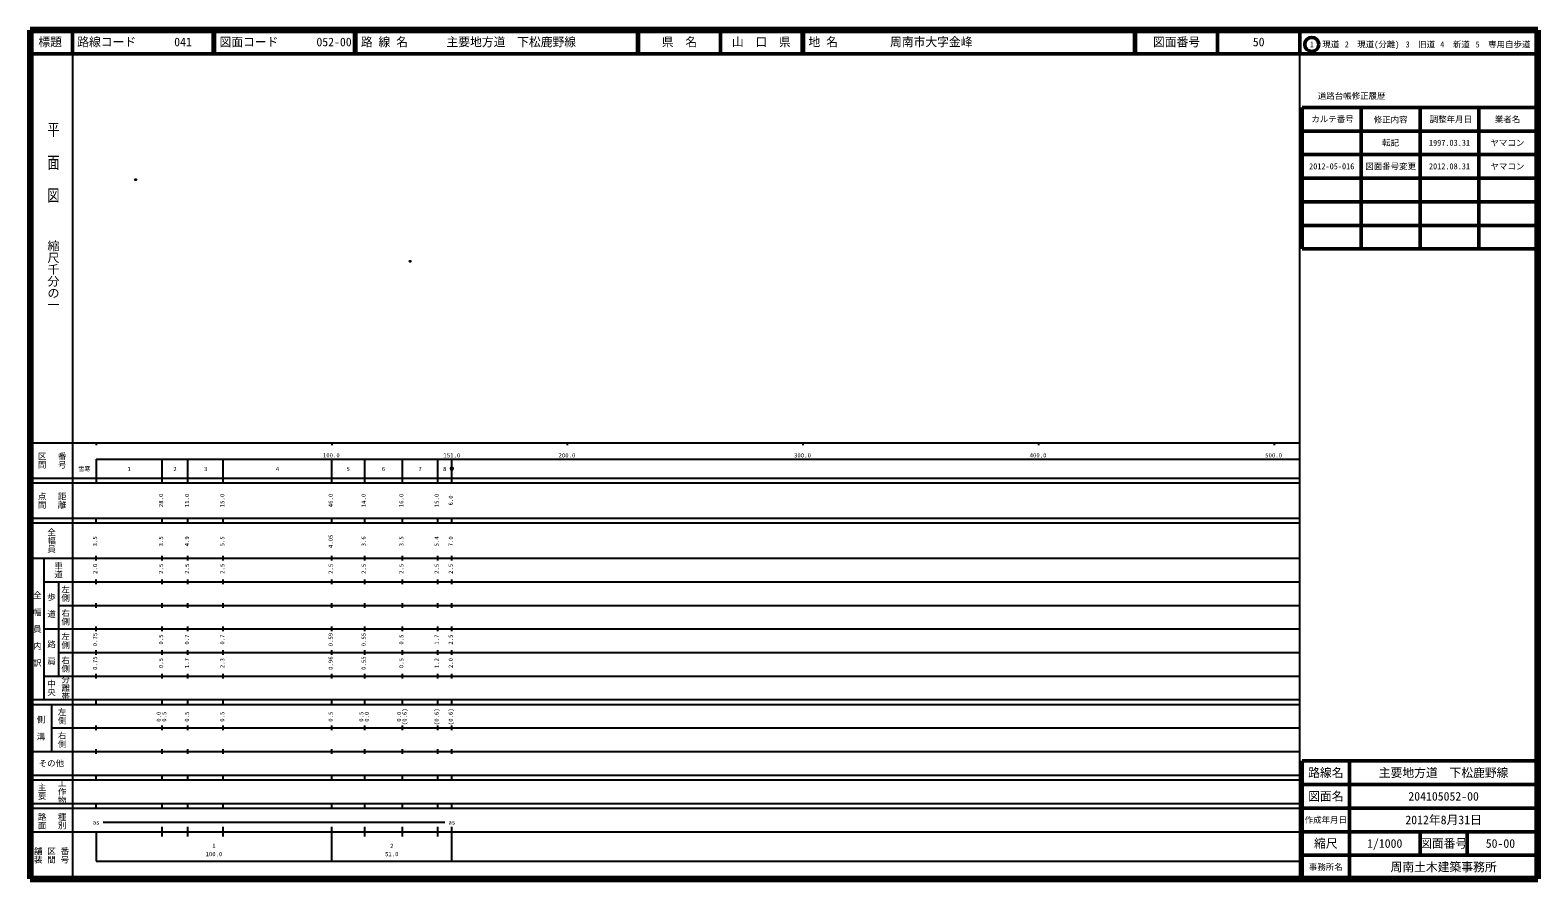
# Model space of a CAD drawing. Units: millimetres on the paper. Extents: x 40 to 680, y 20 to 380.
import ezdxf
from ezdxf.enums import TextEntityAlignment as Align

# ---------------------------------------------------------------- set-up
doc = ezdxf.new("R2010")
doc.units = ezdxf.units.MM
doc.header["$PDMODE"] = 32
doc.header["$PDSIZE"] = 0.5
doc.layers.add('M-OTRS', color=6, linetype='Continuous')
doc.layers.add('M-TTL-TXT', color=7, linetype='Continuous')
for name, color, linetype, lineweight in [('M-TTL', 2, 'Continuous', 140), ('M-TTL-BAND', 7, 'Continuous', 25), ('M-TTL-FRAM', 2, 'Continuous', 50), ('M-TTL-LINE', 7, 'Continuous', 50)]:
    doc.layers.add(name, color=color, linetype=linetype, lineweight=lineweight)
doc.styles.add('@ＭＳ ゴシック', font='')
doc.styles.add('ＭＳ ゴシック', font='')
doc.styles.get('@ＭＳ ゴシック').set_extended_font_data('@MS Gothic')
doc.styles.get('ＭＳ ゴシック').set_extended_font_data('MS Gothic')

msp = doc.modelspace()

# ---------------------------------------------------------------- linework, layer by layer
at = {"layer": 'M-OTRS'}
for p in [(84.767, 316.609), (201.296, 281.914)]:
    msp.add_point(p, dxfattribs=at)
at = {"layer": 'M-TTL'}
for p, q in [((40, 380), (40, 20)), ((680, 380), (40, 380)), ((680, 20), (680, 380)), ((40, 20), (680, 20))]:
    msp.add_line(p, q, dxfattribs=at)
at = {"layer": 'M-TTL-BAND'}
for p, q in [((58, 370), (58, 20)), ((579, 20), (579, 370)), ((40, 205), (579, 205)), ((68, 205), (68, 204)), ((168, 205), (168, 204)), ((268, 205), (268, 204)), ((368, 205), (368, 204)), ((468, 205), (468, 204)), ((568, 205), (568, 204)), ((68, 198), (579, 198)), ((68, 198), (68, 188)), ((96, 188), (96, 198)), ((107, 188), (107, 198)), ((122, 188), (122, 198)), ((168, 188), (168, 198)), ((182, 188), (182, 198)), ((198, 188), (198, 198)), ((213, 188), (213, 198)), ((219, 188), (219, 198)), ((40, 190), (579, 190)), ((40, 188), (579, 188)), ((40, 173), (579, 173)), ((68, 171), (68, 173)), ((96, 171), (96, 173)), ((107, 171), (107, 173)), ((122, 171), (122, 173)), ((168, 171), (168, 173)), ((182, 171), (182, 173)), ((198, 171), (198, 173)), ((213, 171), (213, 173)), ((219, 171), (219, 173)), ((40, 171), (579, 171)), ((40, 156), (579, 156)), ((46, 96), (46, 156)), ((68, 155), (68, 157)), ((96, 155), (96, 157)), ((107, 155), (107, 157)), ((122, 155), (122, 157)), ((168, 155), (168, 157)), ((182, 155), (182, 157)), ((198, 155), (198, 157)), ((213, 155), (213, 157)), ((219, 155), (219, 157)), ((46, 146), (579, 146)), ((52, 146), (52, 106)), ((68, 145), (68, 147)), ((96, 145), (96, 147)), ((107, 145), (107, 147)), ((122, 145), (122, 147)), ((168, 145), (168, 147)), ((182, 145), (182, 147)), ((198, 145), (198, 147)), ((213, 145), (213, 147)), ((219, 145), (219, 147)), ((52, 136), (579, 136)), ((68, 135), (68, 137)), ((96, 135), (96, 137)), ((107, 135), (107, 137)), ((122, 135), (122, 137)), ((168, 135), (168, 137)), ((182, 135), (182, 137)), ((198, 135), (198, 137)), ((213, 135), (213, 137)), ((219, 135), (219, 137)), ((46, 126), (579, 126)), ((68, 125), (68, 127)), ((96, 125), (96, 127)), ((107, 125), (107, 127)), ((122, 125), (122, 127)), ((168, 125), (168, 127)), ((182, 125), (182, 127)), ((198, 125), (198, 127)), ((213, 125), (213, 127)), ((219, 125), (219, 127)), ((52, 116), (579, 116)), ((68, 115), (68, 117)), ((96, 115), (96, 117)), ((107, 115), (107, 117)), ((122, 115), (122, 117)), ((168, 115), (168, 117)), ((182, 115), (182, 117)), ((198, 115), (198, 117)), ((213, 115), (213, 117)), ((219, 115), (219, 117)), ((46, 106), (579, 106)), ((68, 105), (68, 107)), ((96, 105), (96, 107)), ((107, 105), (107, 107)), ((122, 105), (122, 107)), ((168, 105), (168, 107)), ((182, 105), (182, 107)), ((198, 105), (198, 107)), ((213, 105), (213, 107)), ((219, 105), (219, 107)), ((40, 96), (579, 96)), ((68, 94), (68, 96)), ((96, 94), (96, 96)), ((107, 94), (107, 96)), ((122, 94), (122, 96)), ((168, 94), (168, 96)), ((182, 94), (182, 96)), ((198, 94), (198, 96)), ((213, 94), (213, 96)), ((219, 94), (219, 96)), ((40, 94), (579, 94)), ((49, 94), (49, 74)), ((49, 84), (579, 84)), ((68, 83), (68, 85)), ((96, 83), (96, 85)), ((107, 83), (107, 85)), ((122, 83), (122, 85)), ((168, 83), (168, 85)), ((182, 83), (182, 85)), ((198, 83), (198, 85)), ((213, 83), (213, 85)), ((219, 83), (219, 85)), ((40, 74), (579, 74)), ((68, 73), (68, 75)), ((96, 73), (96, 75)), ((107, 73), (107, 75)), ((122, 73), (122, 75)), ((168, 73), (168, 75)), ((182, 73), (182, 75)), ((198, 73), (198, 75)), ((213, 73), (213, 75)), ((219, 73), (219, 75)), ((40, 64), (579, 64)), ((68, 62), (68, 64)), ((96, 62), (96, 64)), ((107, 62), (107, 64)), ((122, 62), (122, 64)), ((168, 62), (168, 64)), ((182, 62), (182, 64)), ((198, 62), (198, 64)), ((213, 62), (213, 64)), ((219, 62), (219, 64)), ((40, 62), (579, 62)), ((40, 52), (579, 52)), ((68, 50), (68, 52)), ((96, 50), (96, 52)), ((107, 50), (107, 52)), ((122, 50), (122, 52)), ((168, 50), (168, 52)), ((182, 50), (182, 52)), ((198, 50), (198, 52)), ((213, 50), (213, 52)), ((219, 50), (219, 52)), ((40, 50), (579, 50)), ((40, 40), (579, 40)), ((68, 40), (68, 27.5)), ((71, 44), (216, 44)), ((96, 38), (96, 42)), ((107, 38), (107, 42)), ((122, 38), (122, 42)), ((168, 27.5), (168, 42)), ((182, 38), (182, 42)), ((198, 38), (198, 42)), ((213, 38), (213, 42)), ((219, 27.5), (219, 42)), ((68, 27.5), (579, 27.5))]:
    msp.add_line(p, q, dxfattribs=at)
at = {"layer": 'M-TTL-BAND', "lineweight": 13}
msp.add_lwpolyline([(219.75, 194, 1), (218.25, 194, 1)], format="xyb", close=True, dxfattribs=at)
at = {"layer": 'M-TTL-FRAM'}
for p, q in [((580, 347.197), (580, 287.197)), ((580, 347.197), (680, 347.197)), ((580, 287.197), (680, 287.197)), ((680, 70), (580, 70)), ((580, 70), (580, 20))]:
    msp.add_line(p, q, dxfattribs=at)
at = {"layer": 'M-TTL-LINE'}
for p, q in [((58, 380), (58, 370)), ((117.75, 380), (117.75, 370)), ((118.25, 380), (118.25, 370)), ((177.75, 380), (177.75, 370)), ((178.25, 380), (178.25, 370)), ((297.75, 380), (297.75, 370)), ((298.25, 380), (298.25, 370)), ((333, 380), (333, 370)), ((367.75, 380), (367.75, 370)), ((368.25, 380), (368.25, 370)), ((508.747, 380), (508.747, 370)), ((509.247, 380), (509.247, 370)), ((543.997, 380), (543.997, 370)), ((579, 380), (579, 370)), ((40, 370), (680, 370)), ((605, 347.197), (605, 287.197)), ((630, 347.197), (630, 287.197)), ((655, 347.197), (655, 287.197)), ((580, 337.197), (680, 337.197)), ((580, 327.197), (680, 327.197)), ((580, 317.197), (680, 317.197)), ((580, 307.197), (680, 307.197)), ((580, 297.197), (680, 297.197)), ((600, 70), (600, 20)), ((680, 60), (580, 60)), ((680, 50), (580, 50)), ((680, 40), (580, 40)), ((630, 40), (630, 30)), ((650, 40), (650, 30)), ((680, 30), (580, 30))]:
    msp.add_line(p, q, dxfattribs=at)
msp.add_circle((584.031, 373.958), 3, dxfattribs=at)

# ---------------------------------------------------------------- texts
at = {"layer": 'M-TTL-BAND', "style": '@ＭＳ ゴシック', "width": 1.4}
msp.add_text('平  面  図', height=3.666, rotation=270, dxfattribs=at).set_placement((49.777, 306.475), align=Align.MIDDLE_RIGHT)
at = {"layer": 'M-TTL-BAND', "style": '@ＭＳ ゴシック'}
msp.add_text('縮尺千分の一', height=3.666, rotation=270, dxfattribs=at).set_placement((49.777, 261.03), align=Align.MIDDLE_RIGHT)
for s, p in [('区間', (45, 197.5)), ('番号', (53.5, 197.5)), ('点間', (45, 180.5)), ('距離', (53.5, 180.5)), ('全幅員', (49, 163.5)), ('車道', (52, 151)), ('全\u3000幅\u3000員\u3000内\u3000訳', (43, 126)), ('歩\u3000道', (49, 136)), ('左側', (55, 141)), ('右側', (55, 131)), ('左側', (55, 121)), ('路\u3000肩', (49, 116)), ('右側', (55, 111)), ('中央', (49, 101)), ('分離帯', (55, 101)), ('左側', (53.5, 89)), ('側\u3000溝', (44.5, 84)), ('右側', (53.5, 79)), ('主要', (45, 57)), ('工作物', (53.5, 57)), ('路面', (45, 44.5)), ('種別', (53.5, 44.5)), ('舗装', (43.333, 30)), ('区間', (49, 30)), ('番号', (54.667, 30))]:
    msp.add_text(s, height=2.566, rotation=270, dxfattribs=at).set_placement(p, align=Align.MIDDLE_CENTER)
at = {"layer": 'M-TTL-BAND', "style": 'ＭＳ ゴシック'}
for s, p in [('100.0', (167.844, 198.195)), ('151.0', (219, 198.195)), ('200.0', (267.844, 198.195)), ('300.0', (367.844, 198.195)), ('400.0', (467.844, 198.195)), ('500.0', (567.844, 198.195)), ('雪寒', (63.017, 192.405)), ('1', (82, 192.405)), ('2', (101.5, 192.405)), ('3', (114.5, 192.405)), ('4', (145, 192.405)), ('5', (175, 192.405)), ('6', (190, 192.405)), ('7', (205.5, 192.405)), ('8', (216, 192.405)), ('as', (68, 42.5)), ('as', (219, 42.5)), ('1', (118, 32.523)), ('2', (193.5, 32.523)), ('100.0', (118, 29.033)), ('51.0', (193.5, 29.033))]:
    msp.add_text(s, height=1.833, dxfattribs=at).set_placement(p, align=Align.BOTTOM_CENTER)
for s, p in [('28.0', (97, 180.5)), ('11.0', (108, 180.5)), ('15.0', (123, 180.5)), ('46.0', (169, 180.5)), ('14.0', (183, 180.5)), ('16.0', (199, 180.5)), ('15.0', (214, 180.5)), ('6.0', (220, 180.5)), ('3.5', (69, 163.174)), ('3.5', (97, 163.174)), ('4.9', (108, 163.174)), ('5.5', (123, 163.174)), ('4.05', (169, 163.174)), ('3.6', (183, 163.174)), ('3.5', (199, 163.174)), ('5.4', (214, 163.174)), ('7.0', (220, 163.174)), ('2.0', (69, 151.5)), ('2.5', (97, 151.5)), ('2.5', (108, 151.5)), ('2.5', (123, 151.5)), ('2.5', (169, 151.5)), ('2.5', (183, 151.5)), ('2.5', (199, 151.5)), ('2.5', (214, 151.5)), ('2.5', (220, 151.5)), ('0.75', (69, 121.5)), ('0.5', (97, 121.5)), ('0.7', (108, 121.5)), ('0.7', (123, 121.5)), ('0.59', (169, 121.5)), ('0.55', (183, 121.5)), ('0.5', (199, 121.5)), ('1.7', (214, 121.5)), ('2.5', (220, 121.5)), ('0.75', (69, 111.5)), ('0.5', (97, 111.5)), ('1.7', (108, 111.5)), ('2.3', (123, 111.5)), ('0.96', (169, 111.5)), ('0.55', (183, 111.5)), ('0.5', (199, 111.5)), ('1.2', (214, 111.5)), ('2.0', (220, 111.5)), ('0.0', (96, 88.764)), ('0.5', (98.37, 88.764)), ('0.5', (108, 88.764)), ('0.5', (123, 88.764)), ('0.5', (169, 88.764)), ('0.5', (182, 88.764)), ('0.0', (184.37, 88.764)), ('0.0', (198, 88.764)), ('(0.6)', (200.37, 88.764)), ('(0.6)', (214, 88.764)), ('(0.6)', (220, 88.764))]:
    msp.add_text(s, height=1.833, rotation=90, dxfattribs=at).set_placement(p, align=Align.BOTTOM_CENTER)
msp.add_text('その他', height=2.566, dxfattribs=at).set_placement((49, 69), align=Align.MIDDLE_CENTER)
at = {"layer": 'M-TTL-TXT', "style": 'ＭＳ ゴシック'}
for s, height, p in [('標題', 3.666, (48.5, 375)), ('県\u3000名', 3.666, (315.625, 375)), ('山\u3000口\u3000県', 3.666, (350.375, 375)), ('図面番号', 3.666, (526.622, 375)), ('50', 3.666, (561.497, 375)), ('1\u3000現道', 2.566, (589.448, 373.958)), ('2\u3000現道(分離)', 2.566, (609.619, 373.958)), ('3\u3000旧道', 2.566, (630.121, 373.958)), ('4\u3000新道', 2.566, (644.824, 373.958)), ('5\u3000専用自歩道', 2.566, (665.228, 373.958)), ('道路台帳修正履歴', 2.566, (600.968, 352.113)), ('カルテ番号', 2.566, (592.839, 342.277)), ('修正内容', 2.566, (617.509, 342.023)), ('調整年月日', 2.566, (643.089, 342.197)), ('業者名', 2.566, (667.134, 342.197)), ('転記', 2.566, (617.5, 332.245)), ('1997.03.31', 2.566, (642.5, 332.245)), ('ヤマコン', 2.566, (667.077, 332.189)), ('2012-05-016', 2.566, (592.5, 322.245)), ('図面番号変更', 2.566, (617.5, 322.245)), ('2012.08.31', 2.566, (642.5, 322.245)), ('ヤマコン', 2.566, (667.077, 322.189)), ('路線名', 3.666, (590, 65)), ('路線名', 3.666, (590, 65)), ('主要地方道\u3000下松鹿野線', 3.666, (640, 65)), ('図面名', 3.666, (590, 55)), ('図面名', 3.666, (590, 55)), ('204105052-00', 3.666, (640, 55)), ('作成年月日', 2.566, (590, 45)), ('作成年月日', 2.566, (590, 45)), ('2012年8月31日', 3.666, (640, 45)), ('縮尺', 3.666, (590, 35)), ('縮尺', 3.666, (590, 35)), ('1/1000', 3.666, (615, 35)), ('図面番号', 3.666, (640, 35)), ('図面番号', 3.666, (640, 35)), ('50-00', 3.666, (664.125, 35)), ('事務所名', 2.566, (590, 25)), ('事務所名', 2.566, (590, 25)), ('周南土木建築事務所', 3.666, (640, 25))]:
    msp.add_text(s, height=height, dxfattribs=at).set_placement(p, align=Align.MIDDLE_CENTER)
for s, p in [('路線コード', (60, 375)), ('041', (101.142, 375)), ('図面コード', (120.38, 375)), ('052-00', (161.521, 375)), ('路 線 名', (180.38, 375)), ('主要地方道\u3000下松鹿野線', (216.734, 375)), ('地 名', (370.38, 375)), ('周南市大字金峰', (405.024, 375))]:
    msp.add_text(s, height=3.666, dxfattribs=at).set_placement(p, align=Align.MIDDLE_LEFT)

doc.saveas('drawing.dxf')
